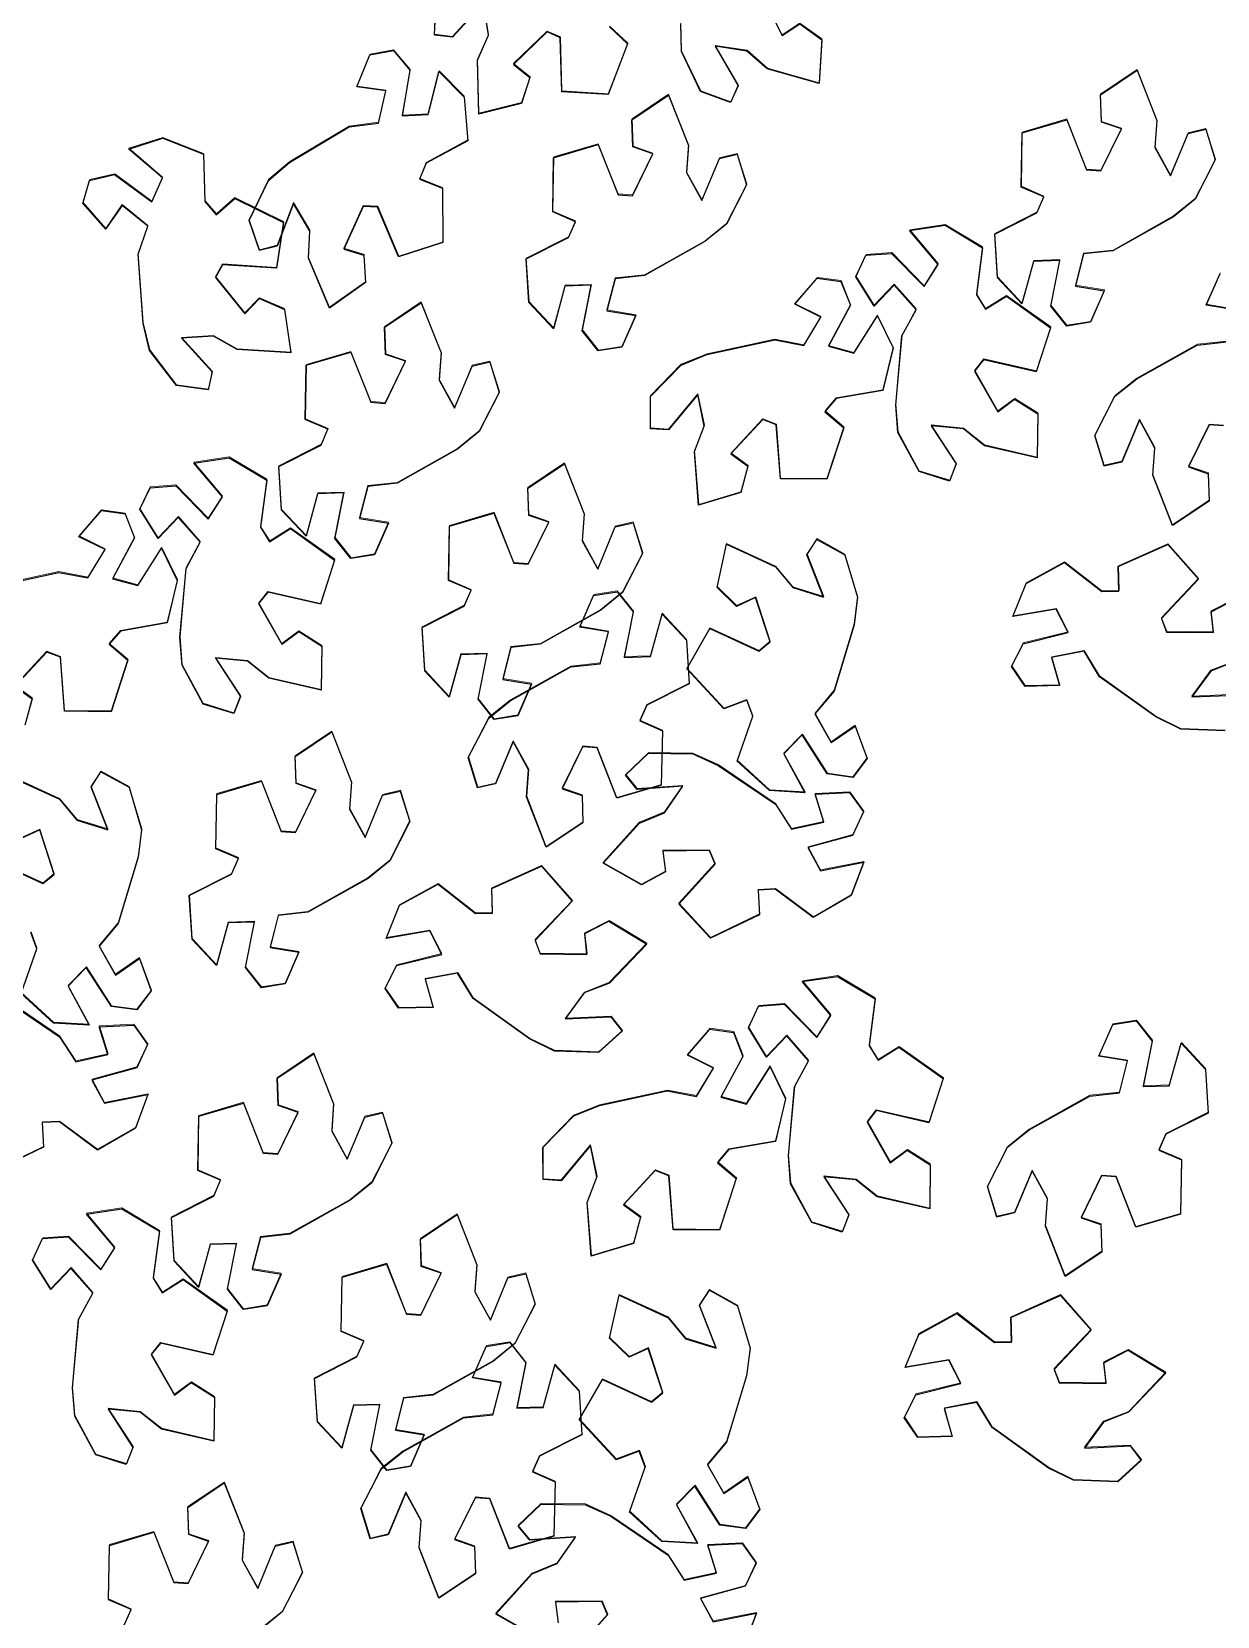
# Model space of a CAD drawing. Header units: centimetres. Extents: x -3096 to 17897, y -3131 to 15798.
# Drawn here: x 13147.3 to 13230.9, y 4225.6 to 4337.3 of the extents above; entities that cross this region are included whole.
import ezdxf

# ---------------------------------------------------------------- set-up
doc = ezdxf.new("R2010")
doc.units = ezdxf.units.CM
doc.layers.add('A-ANNO SYMB', color=3, linetype='Continuous', lineweight=13)
doc.layers.add('alberi', color=74, linetype='Continuous')

msp = doc.modelspace()

# ---------------------------------------------------------------- linework, layer by layer
at = {"layer": 'A-ANNO SYMB'}
for points in [[(13188.04, 4337.7), (13189.31, 4336.51), (13189.31, 4336.51), (13187.94, 4332.94), (13184.67, 4333.14), (13184.57, 4336.95), (13183.63, 4337.36), (13181.27, 4335.07), (13182.43, 4334.14), (13181.83, 4332.31), (13178.81, 4331.56), (13178.72, 4335.37), (13179.49, 4337.11), (13179.14, 4339.36), (13176.97, 4336.98), (13175.69, 4337.13), (13175.8, 4339.38)], [(13198.72, 4340.03), (13200.21, 4337.09), (13201.44, 4337.92), (13203.01, 4336.81), (13202.82, 4333.7), (13199.16, 4334.74), (13197.73, 4336.01), (13195.48, 4336.34), (13197.1, 4333.56), (13196.58, 4332.38), (13194.46, 4333.15), (13193.11, 4335.97), (13193.06, 4337.93)], [(13232.13, 4317.75), (13230.11, 4318.09), (13231.09, 4320.31)], [(13231.33, 4309.57), (13230.31, 4309.64), (13228.86, 4306.68), (13230.26, 4306.2), (13230.32, 4304.28), (13227.73, 4302.55), (13226.35, 4306.1), (13226.49, 4308.01), (13225.4, 4310), (13224.16, 4307.03), (13222.91, 4306.74), (13222.25, 4308.89), (13223.68, 4311.66), (13225.21, 4312.89), (13229.48, 4315.27), (13231.55, 4315.49)], [(13144.43, 4298.21), (13149.21, 4299.25), (13151.26, 4298.85), (13152.47, 4300.84), (13150.63, 4301.76), (13152.21, 4303.6), (13153.88, 4303.37), (13154.54, 4301.68), (13154.54, 4301.68), (13153, 4298.8), (13154.78, 4298.31), (13156.46, 4300.94), (13157.56, 4298.68), (13156.84, 4295.68), (13153.54, 4295.1), (13152.75, 4294.18), (13154.07, 4293.06), (13154.07, 4293.06), (13152.89, 4289.42), (13149.61, 4289.45), (13149.32, 4293.25), (13148.36, 4293.62), (13146.12, 4291.21), (13147.32, 4290.34), (13146.82, 4288.48)], [(13231.44, 4288.07), (13228.32, 4288.18), (13226.56, 4289.04), (13222.58, 4291.89), (13221.5, 4293.67), (13219.21, 4293.24), (13219.77, 4291.26), (13217.34, 4291.2), (13216.39, 4292.59), (13217.2, 4294.22), (13217.2, 4294.22), (13220.37, 4295), (13219.54, 4296.65), (13216.46, 4296.13), (13217.41, 4298.46), (13220.11, 4299.94), (13222.75, 4297.88), (13223.96, 4297.91), (13223.91, 4299.65), (13223.91, 4299.65), (13227.4, 4301.21), (13229.57, 4298.76), (13226.95, 4295.99), (13227.32, 4295.04), (13230.61, 4294.99), (13230.46, 4296.47), (13232.17, 4297.34)], [(13232.21, 4292.97), (13230.42, 4292.29), (13229.09, 4290.45), (13232.31, 4290.6)], [(13145.8, 4284.84), (13149.26, 4283.24), (13150.49, 4281.77), (13152.65, 4281.1), (13151.48, 4284.1), (13152.18, 4285.18), (13154.15, 4284.09), (13155.05, 4281.1), (13154.8, 4279.15), (13153.39, 4274.48), (13152.04, 4272.88), (13153.19, 4270.85), (13154.89, 4272.02), (13155.73, 4269.73), (13154.71, 4268.39), (13152.91, 4268.63), (13152.91, 4268.63), (13151.15, 4271.38), (13149.86, 4270.06), (13151.34, 4267.32), (13148.83, 4267.46), (13146.55, 4269.55), (13147.66, 4272.7), (13147.24, 4273.84)], [(13144.63, 4278.88), (13148.09, 4277.29), (13148.88, 4277.95), (13147.86, 4281.08), (13146.52, 4280.46)], [(13145.22, 4269.25), (13149.26, 4266.5), (13150.39, 4264.74), (13152.67, 4265.23), (13152.06, 4267.2), (13154.49, 4267.32), (13155.47, 4265.95), (13154.7, 4264.31), (13154.7, 4264.31), (13151.55, 4263.44), (13152.43, 4261.81), (13155.49, 4262.41), (13154.6, 4260.05), (13151.93, 4258.51), (13149.25, 4260.5), (13148.04, 4260.44), (13148.13, 4258.71), (13148.13, 4258.71), (13144.68, 4257.06)], [(13153.82, 4225), (13154.31, 4226.11), (13152.71, 4226.8), (13152.71, 4226.8), (13152.77, 4230.63), (13155.91, 4231.56), (13157.31, 4228.01), (13158.33, 4227.94), (13159.77, 4230.91), (13158.37, 4231.39), (13158.3, 4233.31), (13160.88, 4235.04), (13162.27, 4231.5), (13162.14, 4229.59), (13163.24, 4227.6), (13164.47, 4230.58), (13165.72, 4230.87), (13166.39, 4228.72), (13164.97, 4225.94), (13163.44, 4224.71)], [(13182.72, 4224.25), (13180.02, 4225.79), (13182.57, 4228.61), (13184.34, 4229.34), (13185.63, 4231.21), (13182.42, 4230.98), (13181.6, 4231.98), (13183.22, 4233.53), (13186.34, 4233.5), (13188.13, 4232.68), (13192.17, 4229.93), (13193.3, 4228.17), (13195.57, 4228.67), (13194.97, 4230.63), (13197.4, 4230.75), (13198.38, 4229.39), (13197.61, 4227.74), (13197.61, 4227.74), (13194.45, 4226.88), (13195.33, 4225.25), (13198.39, 4225.85), (13197.51, 4223.49)], [(13185.35, 4222.89), (13187.9, 4225.72), (13187.51, 4226.67), (13184.22, 4226.63), (13184.41, 4225.16)]]:
    msp.add_lwpolyline(points, dxfattribs=at)
for points in [[(13162.63, 4324.07), (13163.98, 4326.88), (13165.48, 4328.15), (13169.68, 4330.65), (13171.75, 4330.93), (13172.26, 4333.2), (13170.23, 4333.48), (13171.15, 4335.74), (13172.8, 4336.04), (13173.97, 4334.65), (13173.97, 4334.65), (13173.41, 4331.43), (13175.26, 4331.53), (13176.01, 4334.56), (13177.77, 4332.76), (13178.05, 4329.69), (13175.11, 4328.1), (13174.65, 4326.97), (13176.26, 4326.33), (13176.26, 4326.33), (13176.29, 4322.5), (13173.17, 4321.49), (13171.69, 4325), (13170.66, 4325.05), (13169.3, 4322.05), (13170.72, 4321.6), (13170.83, 4319.68), (13168.29, 4317.89), (13166.81, 4321.4), (13166.9, 4323.31), (13165.75, 4325.27), (13164.6, 4322.26), (13163.35, 4321.93)], [(13230.75, 4328.33), (13229.32, 4325.55), (13227.8, 4324.32), (13223.54, 4321.92), (13221.46, 4321.7), (13220.89, 4319.44), (13222.92, 4319.11), (13221.95, 4316.88), (13220.28, 4316.61), (13219.15, 4318.03), (13219.15, 4318.03), (13219.79, 4321.24), (13217.94, 4321.18), (13217.11, 4318.17), (13215.39, 4320.02), (13215.2, 4323.09), (13218.18, 4324.61), (13218.66, 4325.72), (13217.07, 4326.41), (13217.07, 4326.41), (13217.13, 4330.24), (13220.27, 4331.17), (13221.67, 4327.62), (13222.69, 4327.55), (13224.13, 4330.51), (13222.72, 4330.99), (13222.66, 4332.92), (13225.24, 4334.65), (13226.63, 4331.1), (13226.5, 4329.2), (13227.59, 4327.21), (13228.82, 4330.19), (13230.08, 4330.48)], [(13197.71, 4326.58), (13196.29, 4323.8), (13194.77, 4322.57), (13190.5, 4320.17), (13188.43, 4319.95), (13187.85, 4317.69), (13189.89, 4317.36), (13188.91, 4315.12), (13187.25, 4314.86), (13186.12, 4316.28), (13186.12, 4316.28), (13186.75, 4319.49), (13184.9, 4319.43), (13184.07, 4316.42), (13182.36, 4318.26), (13182.16, 4321.34), (13185.14, 4322.86), (13185.63, 4323.97), (13184.03, 4324.66), (13184.03, 4324.66), (13184.1, 4328.49), (13187.24, 4329.41), (13188.63, 4325.87), (13189.66, 4325.8), (13191.09, 4328.76), (13189.69, 4329.24), (13189.62, 4331.16), (13192.2, 4332.9), (13193.6, 4329.35), (13193.46, 4327.44), (13194.56, 4325.46), (13195.79, 4328.43), (13197.04, 4328.73)], [(13157.51, 4312.42), (13155.61, 4314.89), (13155.14, 4316.8), (13154.79, 4321.67), (13155.47, 4323.65), (13153.67, 4325.13), (13152.51, 4323.43), (13150.91, 4325.27), (13151.38, 4326.88), (13153.14, 4327.3), (13153.14, 4327.3), (13155.77, 4325.36), (13156.51, 4327.06), (13154.14, 4329.09), (13156.54, 4329.86), (13159.41, 4328.72), (13159.51, 4325.38), (13160.31, 4324.47), (13161.61, 4325.62), (13161.61, 4325.62), (13165.05, 4323.93), (13164.55, 4320.69), (13160.75, 4320.94), (13160.25, 4320.04), (13162.31, 4317.48), (13163.35, 4318.54), (13165.11, 4317.79), (13165.58, 4314.71), (13161.78, 4314.96), (13160.11, 4315.9), (13157.85, 4315.75), (13160.02, 4313.37), (13159.75, 4312.11)], [(13209.86, 4306.35), (13208.38, 4309.09), (13208.22, 4311.05), (13208.66, 4315.92), (13209.65, 4317.76), (13208.11, 4319.51), (13206.69, 4318.02), (13205.4, 4320.09), (13206.12, 4321.61), (13207.93, 4321.74), (13207.93, 4321.74), (13210.22, 4319.4), (13211.21, 4320.96), (13209.2, 4323.34), (13211.69, 4323.72), (13214.34, 4322.14), (13213.91, 4318.82), (13214.55, 4317.79), (13216.02, 4318.72), (13216.02, 4318.72), (13219.14, 4316.5), (13218.13, 4313.39), (13214.42, 4314.24), (13213.78, 4313.44), (13215.41, 4310.57), (13216.6, 4311.46), (13218.22, 4310.43), (13218.19, 4307.32), (13214.48, 4308.18), (13212.98, 4309.36), (13210.72, 4309.59), (13212.48, 4306.89), (13212.02, 4305.69)], [(13190.91, 4311.63), (13193.09, 4313.87), (13194.91, 4314.6), (13199.68, 4315.64), (13201.74, 4315.24), (13202.95, 4317.24), (13201.1, 4318.15), (13202.69, 4319.99), (13204.36, 4319.76), (13205.02, 4318.07), (13205.02, 4318.07), (13203.47, 4315.19), (13205.26, 4314.7), (13206.93, 4317.33), (13208.03, 4315.07), (13207.31, 4312.07), (13204.02, 4311.5), (13203.23, 4310.57), (13204.55, 4309.45), (13204.55, 4309.45), (13203.36, 4305.81), (13200.09, 4305.84), (13199.8, 4309.64), (13198.84, 4310.01), (13196.6, 4307.6), (13197.8, 4306.73), (13197.3, 4304.87), (13194.32, 4303.98), (13194.03, 4307.77), (13194.72, 4309.56), (13194.26, 4311.78), (13192.2, 4309.29), (13190.92, 4309.38)], [(13180.27, 4311.94), (13178.85, 4309.16), (13177.32, 4307.93), (13173.06, 4305.53), (13170.99, 4305.31), (13170.41, 4303.05), (13172.44, 4302.72), (13171.47, 4300.49), (13169.81, 4300.22), (13168.68, 4301.64), (13168.68, 4301.64), (13169.31, 4304.85), (13167.46, 4304.79), (13166.63, 4301.78), (13164.91, 4303.62), (13164.72, 4306.7), (13167.7, 4308.22), (13168.19, 4309.33), (13166.59, 4310.02), (13166.59, 4310.02), (13166.66, 4313.85), (13169.8, 4314.77), (13171.19, 4311.23), (13172.21, 4311.16), (13173.65, 4314.12), (13172.25, 4314.6), (13172.18, 4316.52), (13174.76, 4318.26), (13176.15, 4314.71), (13176.02, 4312.81), (13177.12, 4310.82), (13178.35, 4313.8), (13179.6, 4314.09)], [(13159.39, 4289.96), (13157.9, 4292.7), (13157.75, 4294.66), (13158.18, 4299.53), (13159.17, 4301.37), (13157.63, 4303.12), (13156.21, 4301.63), (13154.92, 4303.7), (13155.64, 4305.22), (13157.45, 4305.35), (13157.45, 4305.35), (13159.74, 4303.01), (13160.74, 4304.57), (13158.72, 4306.95), (13161.22, 4307.33), (13163.86, 4305.75), (13163.43, 4302.43), (13164.07, 4301.4), (13165.54, 4302.33), (13165.54, 4302.33), (13168.66, 4300.11), (13167.65, 4296.99), (13163.94, 4297.85), (13163.3, 4297.04), (13164.93, 4294.18), (13166.12, 4295.07), (13167.75, 4294.04), (13167.71, 4290.93), (13164, 4291.78), (13162.51, 4292.97), (13160.25, 4293.19), (13162.01, 4290.5), (13161.54, 4289.29)], [(13190.37, 4300.59), (13188.94, 4297.81), (13187.42, 4296.58), (13183.16, 4294.18), (13181.08, 4293.96), (13180.51, 4291.7), (13182.54, 4291.37), (13181.56, 4289.14), (13179.9, 4288.87), (13178.77, 4290.29), (13178.77, 4290.29), (13179.41, 4293.5), (13177.55, 4293.44), (13176.73, 4290.43), (13175.01, 4292.28), (13174.82, 4295.35), (13177.79, 4296.87), (13178.28, 4297.98), (13176.69, 4298.67), (13176.69, 4298.67), (13176.75, 4302.5), (13179.89, 4303.43), (13181.29, 4299.88), (13182.31, 4299.81), (13183.75, 4302.78), (13182.34, 4303.26), (13182.27, 4305.18), (13184.86, 4306.91), (13186.25, 4303.37), (13186.12, 4301.46), (13187.21, 4299.47), (13188.44, 4302.45), (13189.7, 4302.74)], [(13204.63, 4300.48), (13205.52, 4297.49), (13205.28, 4295.55), (13203.86, 4290.87), (13202.52, 4289.27), (13203.67, 4287.24), (13205.36, 4288.41), (13206.2, 4286.12), (13205.19, 4284.78), (13203.39, 4285.02), (13203.39, 4285.02), (13201.63, 4287.78), (13200.33, 4286.45), (13201.82, 4283.71), (13199.3, 4283.85), (13197.03, 4285.94), (13198.13, 4289.09), (13197.71, 4290.23), (13196.09, 4289.62), (13196.09, 4289.62), (13193.48, 4292.43), (13195.11, 4295.28), (13198.57, 4293.68), (13199.35, 4294.34), (13198.34, 4297.47), (13196.99, 4296.85), (13195.61, 4298.19), (13196.28, 4301.23), (13199.74, 4299.63), (13200.96, 4298.16), (13203.13, 4297.49), (13201.96, 4300.49), (13202.66, 4301.57)], [(13178.08, 4286.2), (13179.51, 4288.97), (13181.04, 4290.2), (13185.31, 4292.58), (13187.39, 4292.8), (13187.97, 4295.05), (13185.94, 4295.39), (13186.92, 4297.62), (13188.58, 4297.88), (13189.71, 4296.45), (13189.71, 4296.45), (13189.06, 4293.25), (13190.92, 4293.3), (13191.75, 4296.31), (13193.46, 4294.46), (13193.65, 4291.38), (13190.66, 4289.87), (13190.17, 4288.76), (13191.77, 4288.07), (13191.77, 4288.07), (13191.69, 4284.24), (13188.54, 4283.32), (13187.16, 4286.87), (13186.14, 4286.95), (13184.69, 4283.99), (13186.09, 4283.5), (13186.16, 4281.58), (13183.57, 4279.86), (13182.19, 4283.41), (13182.33, 4285.31), (13181.24, 4287.31), (13180, 4284.33), (13178.74, 4284.04)], [(13173.96, 4281.68), (13172.54, 4278.9), (13171.01, 4277.67), (13166.75, 4275.27), (13164.68, 4275.05), (13164.1, 4272.79), (13166.13, 4272.46), (13165.16, 4270.22), (13163.5, 4269.96), (13162.37, 4271.38), (13162.37, 4271.38), (13163, 4274.59), (13161.15, 4274.53), (13160.32, 4271.52), (13158.61, 4273.36), (13158.41, 4276.44), (13161.39, 4277.96), (13161.88, 4279.07), (13160.28, 4279.76), (13160.28, 4279.76), (13160.35, 4283.59), (13163.49, 4284.51), (13164.88, 4280.97), (13165.9, 4280.9), (13167.34, 4283.86), (13165.94, 4284.34), (13165.87, 4286.26), (13168.45, 4288), (13169.84, 4284.45), (13169.71, 4282.54), (13170.81, 4280.56), (13172.04, 4283.53), (13173.29, 4283.83)], [(13190.8, 4286.49), (13193.91, 4286.45), (13195.7, 4285.64), (13199.74, 4282.89), (13200.87, 4281.13), (13203.15, 4281.63), (13202.54, 4283.59), (13204.97, 4283.71), (13205.95, 4282.34), (13205.18, 4280.7), (13205.18, 4280.7), (13202.03, 4279.84), (13202.9, 4278.21), (13205.96, 4278.8), (13205.08, 4276.45), (13202.41, 4274.9), (13199.73, 4276.89), (13198.51, 4276.83), (13198.61, 4275.1), (13198.61, 4275.1), (13195.15, 4273.45), (13192.92, 4275.85), (13195.47, 4278.68), (13195.08, 4279.62), (13191.79, 4279.59), (13191.98, 4278.12), (13190.29, 4277.2), (13187.59, 4278.74), (13190.14, 4281.57), (13191.91, 4282.3), (13193.2, 4284.17), (13189.99, 4283.94), (13189.17, 4284.93)], [(13187.27, 4265.37), (13184.15, 4265.49), (13182.39, 4266.35), (13178.42, 4269.19), (13177.33, 4270.98), (13175.04, 4270.54), (13175.6, 4268.56), (13173.17, 4268.5), (13172.22, 4269.89), (13173.03, 4271.52), (13173.03, 4271.52), (13176.21, 4272.3), (13175.37, 4273.95), (13172.3, 4273.43), (13173.24, 4275.77), (13175.94, 4277.25), (13178.58, 4275.19), (13179.79, 4275.22), (13179.74, 4276.95), (13179.74, 4276.95), (13183.24, 4278.52), (13185.41, 4276.06), (13182.79, 4273.3), (13183.15, 4272.34), (13186.45, 4272.3), (13186.29, 4273.77), (13188, 4274.65), (13190.66, 4273.04), (13188.04, 4270.28), (13186.26, 4269.59), (13184.92, 4267.76), (13188.14, 4267.9), (13188.94, 4266.89)], [(13202.29, 4253.39), (13200.81, 4256.14), (13200.65, 4258.09), (13201.09, 4262.96), (13202.07, 4264.8), (13200.53, 4266.55), (13199.11, 4265.06), (13197.83, 4267.13), (13198.55, 4268.65), (13200.36, 4268.78), (13200.36, 4268.78), (13202.64, 4266.44), (13203.64, 4268), (13201.63, 4270.39), (13204.12, 4270.76), (13206.77, 4269.18), (13206.33, 4265.87), (13206.98, 4264.83), (13208.45, 4265.76), (13208.45, 4265.76), (13211.57, 4263.54), (13210.56, 4260.43), (13206.84, 4261.28), (13206.21, 4260.48), (13207.84, 4257.62), (13209.03, 4258.5), (13210.65, 4257.47), (13210.62, 4254.36), (13206.91, 4255.22), (13205.41, 4256.41), (13203.15, 4256.63), (13204.91, 4253.93), (13204.45, 4252.73)], [(13214.68, 4255.93), (13216.11, 4258.71), (13217.63, 4259.93), (13221.9, 4262.32), (13223.98, 4262.53), (13224.56, 4264.79), (13222.53, 4265.13), (13223.52, 4267.36), (13225.18, 4267.62), (13226.31, 4266.19), (13226.31, 4266.19), (13225.66, 4262.99), (13227.51, 4263.04), (13228.35, 4266.04), (13230.06, 4264.2), (13230.24, 4261.12), (13227.26, 4259.61), (13226.77, 4258.5), (13228.36, 4257.81), (13228.36, 4257.81), (13228.28, 4253.98), (13225.14, 4253.06), (13223.76, 4256.61), (13222.73, 4256.69), (13221.29, 4253.73), (13222.69, 4253.24), (13222.75, 4251.32), (13220.16, 4249.6), (13218.78, 4253.15), (13218.92, 4255.05), (13217.83, 4257.04), (13216.59, 4254.07), (13215.34, 4253.78)], [(13183.34, 4258.68), (13185.52, 4260.91), (13187.33, 4261.64), (13192.11, 4262.68), (13194.16, 4262.29), (13195.37, 4264.28), (13193.53, 4265.19), (13195.12, 4267.04), (13196.79, 4266.8), (13197.45, 4265.11), (13197.45, 4265.11), (13195.9, 4262.23), (13197.69, 4261.75), (13199.36, 4264.38), (13200.46, 4262.11), (13199.74, 4259.11), (13196.45, 4258.54), (13195.66, 4257.62), (13196.98, 4256.49), (13196.98, 4256.49), (13195.79, 4252.85), (13192.52, 4252.89), (13192.23, 4256.69), (13191.27, 4257.05), (13189.03, 4254.64), (13190.23, 4253.77), (13189.73, 4251.91), (13186.75, 4251.02), (13186.46, 4254.81), (13187.15, 4256.6), (13186.68, 4258.82), (13184.63, 4256.34), (13183.35, 4256.42)], [(13172.7, 4258.98), (13171.28, 4256.21), (13169.75, 4254.97), (13165.49, 4252.58), (13163.41, 4252.35), (13162.84, 4250.09), (13164.87, 4249.76), (13163.9, 4247.53), (13162.23, 4247.26), (13161.1, 4248.68), (13161.1, 4248.68), (13161.74, 4251.89), (13159.89, 4251.83), (13159.06, 4248.82), (13157.34, 4250.67), (13157.15, 4253.75), (13160.13, 4255.26), (13160.61, 4256.37), (13159.02, 4257.06), (13159.02, 4257.06), (13159.08, 4260.89), (13162.22, 4261.82), (13163.62, 4258.27), (13164.64, 4258.2), (13166.08, 4261.17), (13164.68, 4261.65), (13164.61, 4263.57), (13167.19, 4265.3), (13168.58, 4261.76), (13168.45, 4259.85), (13169.54, 4257.86), (13170.77, 4260.84), (13172.03, 4261.13)], [(13151.82, 4237), (13150.33, 4239.75), (13150.17, 4241.7), (13150.61, 4246.57), (13151.6, 4248.41), (13150.06, 4250.16), (13148.64, 4248.67), (13147.35, 4250.74), (13148.07, 4252.26), (13149.88, 4252.39), (13149.88, 4252.39), (13152.17, 4250.05), (13153.16, 4251.61), (13151.15, 4253.99), (13153.64, 4254.37), (13156.29, 4252.79), (13155.86, 4249.47), (13156.5, 4248.44), (13157.97, 4249.37), (13157.97, 4249.37), (13161.09, 4247.15), (13160.08, 4244.04), (13156.37, 4244.89), (13155.73, 4244.09), (13157.36, 4241.23), (13158.55, 4242.11), (13160.17, 4241.08), (13160.14, 4237.97), (13156.43, 4238.83), (13154.93, 4240.02), (13152.68, 4240.24), (13154.44, 4237.54), (13153.97, 4236.34)], [(13182.79, 4247.63), (13181.37, 4244.86), (13179.85, 4243.62), (13175.59, 4241.23), (13173.51, 4241), (13172.94, 4238.74), (13174.97, 4238.41), (13173.99, 4236.18), (13172.33, 4235.91), (13171.2, 4237.33), (13171.2, 4237.33), (13171.83, 4240.54), (13169.98, 4240.48), (13169.16, 4237.48), (13167.44, 4239.32), (13167.24, 4242.4), (13170.22, 4243.91), (13170.71, 4245.03), (13169.11, 4245.71), (13169.11, 4245.71), (13169.18, 4249.54), (13172.32, 4250.47), (13173.72, 4246.93), (13174.74, 4246.85), (13176.17, 4249.82), (13174.77, 4250.3), (13174.7, 4252.22), (13177.29, 4253.95), (13178.68, 4250.41), (13178.54, 4248.5), (13179.64, 4246.51), (13180.87, 4249.49), (13182.12, 4249.79)], [(13197.06, 4247.52), (13197.95, 4244.53), (13197.71, 4242.59), (13196.29, 4237.91), (13194.95, 4236.31), (13196.1, 4234.28), (13197.79, 4235.45), (13198.63, 4233.16), (13197.62, 4231.82), (13195.82, 4232.06), (13195.82, 4232.06), (13194.06, 4234.82), (13192.76, 4233.49), (13194.25, 4230.75), (13191.73, 4230.89), (13189.46, 4232.98), (13190.56, 4236.14), (13190.14, 4237.28), (13188.51, 4236.67), (13188.51, 4236.67), (13185.91, 4239.48), (13187.53, 4242.32), (13191, 4240.73), (13191.78, 4241.38), (13190.77, 4244.52), (13189.42, 4243.89), (13188.04, 4245.23), (13188.71, 4248.27), (13192.17, 4246.68), (13193.39, 4245.21), (13195.56, 4244.53), (13194.38, 4247.53), (13195.09, 4248.61)], [(13223.86, 4235.11), (13220.75, 4235.23), (13218.98, 4236.08), (13215.01, 4238.93), (13213.93, 4240.72), (13211.64, 4240.28), (13212.2, 4238.3), (13209.76, 4238.24), (13208.82, 4239.63), (13209.63, 4241.26), (13209.63, 4241.26), (13212.8, 4242.04), (13211.97, 4243.69), (13208.89, 4243.17), (13209.83, 4245.51), (13212.54, 4246.99), (13215.17, 4244.93), (13216.39, 4244.96), (13216.34, 4246.69), (13216.34, 4246.69), (13219.83, 4248.26), (13222, 4245.8), (13219.38, 4243.04), (13219.75, 4242.08), (13223.04, 4242.03), (13222.88, 4243.51), (13224.6, 4244.38), (13227.26, 4242.78), (13224.64, 4240.02), (13222.85, 4239.33), (13221.51, 4237.5), (13224.73, 4237.64), (13225.53, 4236.63)], [(13170.51, 4233.24), (13171.94, 4236.01), (13173.47, 4237.24), (13177.74, 4239.62), (13179.82, 4239.84), (13180.4, 4242.1), (13178.37, 4242.43), (13179.35, 4244.66), (13181.01, 4244.92), (13182.14, 4243.5), (13182.14, 4243.5), (13181.49, 4240.29), (13183.34, 4240.34), (13184.18, 4243.35), (13185.89, 4241.5), (13186.08, 4238.42), (13183.09, 4236.92), (13182.6, 4235.8), (13184.19, 4235.11), (13184.19, 4235.11), (13184.12, 4231.28), (13180.97, 4230.37), (13179.59, 4233.91), (13178.57, 4233.99), (13177.12, 4231.03), (13178.52, 4230.55), (13178.58, 4228.62), (13175.99, 4226.9), (13174.61, 4230.45), (13174.75, 4232.36), (13173.67, 4234.35), (13172.43, 4231.38), (13171.17, 4231.08)]]:
    msp.add_lwpolyline(points, close=True, dxfattribs=at)
at = {"layer": 'alberi'}
for points in [[(13188.04, 4337.65), (13189.3, 4336.46), (13189.3, 4336.46), (13187.93, 4332.88), (13184.67, 4333.08), (13184.56, 4336.89), (13183.63, 4337.31), (13181.27, 4335.01), (13182.42, 4334.08), (13181.83, 4332.25), (13178.81, 4331.51), (13178.71, 4335.31), (13179.49, 4337.06), (13179.14, 4339.3), (13176.96, 4336.92), (13175.68, 4337.07), (13175.79, 4339.33)], [(13198.72, 4339.98), (13200.2, 4337.04), (13201.44, 4337.86), (13203.01, 4336.75), (13202.82, 4333.65), (13199.15, 4334.69), (13197.72, 4335.95), (13195.47, 4336.29), (13197.1, 4333.5), (13196.57, 4332.33), (13194.45, 4333.1), (13193.11, 4335.91), (13193.05, 4337.87)], [(13232.13, 4317.69), (13230.1, 4318.03), (13231.08, 4320.26)], [(13231.32, 4309.51), (13230.3, 4309.59), (13228.85, 4306.63), (13230.25, 4306.14), (13230.32, 4304.22), (13227.73, 4302.5), (13226.35, 4306.05), (13226.49, 4307.95), (13225.4, 4309.95), (13224.16, 4306.97), (13222.9, 4306.68), (13222.24, 4308.84), (13223.67, 4311.61), (13225.2, 4312.84), (13229.47, 4315.22), (13231.55, 4315.44)], [(13144.42, 4298.15), (13149.2, 4299.19), (13151.25, 4298.8), (13152.46, 4300.79), (13150.62, 4301.7), (13152.21, 4303.55), (13153.87, 4303.31), (13154.54, 4301.62), (13154.54, 4301.62), (13152.99, 4298.74), (13154.77, 4298.26), (13156.45, 4300.89), (13157.55, 4298.62), (13156.83, 4295.62), (13153.54, 4295.05), (13152.74, 4294.13), (13154.07, 4293), (13154.07, 4293), (13152.88, 4289.36), (13149.61, 4289.4), (13149.31, 4293.2), (13148.36, 4293.56), (13146.11, 4291.15), (13147.31, 4290.28), (13146.81, 4288.42)], [(13231.43, 4288.01), (13228.31, 4288.13), (13226.55, 4288.99), (13222.58, 4291.83), (13221.49, 4293.62), (13219.2, 4293.18), (13219.76, 4291.2), (13217.33, 4291.14), (13216.38, 4292.54), (13217.19, 4294.16), (13217.19, 4294.16), (13220.37, 4294.94), (13219.53, 4296.6), (13216.46, 4296.07), (13217.4, 4298.41), (13220.11, 4299.89), (13222.74, 4297.83), (13223.95, 4297.86), (13223.9, 4299.6), (13223.9, 4299.6), (13227.4, 4301.16), (13229.57, 4298.7), (13226.95, 4295.94), (13227.31, 4294.98), (13230.61, 4294.94), (13230.45, 4296.41), (13232.16, 4297.29)], [(13232.2, 4292.92), (13230.42, 4292.23), (13229.08, 4290.4), (13232.3, 4290.54)], [(13145.8, 4284.78), (13149.25, 4283.19), (13150.48, 4281.72), (13152.65, 4281.04), (13151.47, 4284.04), (13152.17, 4285.12), (13154.15, 4284.03), (13155.04, 4281.04), (13154.8, 4279.1), (13153.38, 4274.42), (13152.04, 4272.82), (13153.19, 4270.79), (13154.88, 4271.96), (13155.72, 4269.68), (13154.71, 4268.33), (13152.91, 4268.57), (13152.91, 4268.57), (13151.14, 4271.33), (13149.85, 4270), (13151.33, 4267.26), (13148.82, 4267.4), (13146.55, 4269.49), (13147.65, 4272.65), (13147.23, 4273.79)], [(13144.62, 4278.83), (13148.08, 4277.24), (13148.87, 4277.89), (13147.86, 4281.03), (13146.51, 4280.4)], [(13145.21, 4269.19), (13149.26, 4266.44), (13150.39, 4264.68), (13152.66, 4265.18), (13152.05, 4267.14), (13154.49, 4267.26), (13155.46, 4265.9), (13154.7, 4264.25), (13154.7, 4264.25), (13151.54, 4263.39), (13152.42, 4261.76), (13155.48, 4262.36), (13154.6, 4260), (13151.93, 4258.45), (13149.24, 4260.45), (13148.03, 4260.39), (13148.12, 4258.65), (13148.12, 4258.65), (13144.67, 4257)], [(13153.81, 4224.94), (13154.3, 4226.06), (13152.7, 4226.74), (13152.7, 4226.74), (13152.77, 4230.57), (13155.91, 4231.5), (13157.3, 4227.96), (13158.33, 4227.89), (13159.76, 4230.85), (13158.36, 4231.33), (13158.29, 4233.25), (13160.87, 4234.98), (13162.27, 4231.44), (13162.13, 4229.53), (13163.23, 4227.54), (13164.46, 4230.52), (13165.71, 4230.82), (13166.38, 4228.66), (13164.96, 4225.89), (13163.44, 4224.65)], [(13182.72, 4224.19), (13180.01, 4225.73), (13182.57, 4228.56), (13184.33, 4229.29), (13185.63, 4231.15), (13182.41, 4230.93), (13181.59, 4231.92), (13183.22, 4233.48), (13186.34, 4233.44), (13188.12, 4232.63), (13192.16, 4229.88), (13193.29, 4228.12), (13195.57, 4228.61), (13194.96, 4230.58), (13197.39, 4230.7), (13198.37, 4229.33), (13197.6, 4227.69), (13197.6, 4227.69), (13194.45, 4226.82), (13195.33, 4225.19), (13198.39, 4225.79), (13197.5, 4223.43)], [(13185.34, 4222.84), (13187.89, 4225.67), (13187.5, 4226.61), (13184.21, 4226.58), (13184.4, 4225.11)]]:
    msp.add_lwpolyline(points, dxfattribs=at)
for points in [[(13162.62, 4324.01), (13163.98, 4326.82), (13165.47, 4328.1), (13169.67, 4330.6), (13171.74, 4330.87), (13172.26, 4333.15), (13170.22, 4333.43), (13171.14, 4335.68), (13172.79, 4335.99), (13173.96, 4334.6), (13173.96, 4334.6), (13173.4, 4331.37), (13175.25, 4331.48), (13176, 4334.5), (13177.77, 4332.7), (13178.04, 4329.63), (13175.1, 4328.04), (13174.64, 4326.92), (13176.25, 4326.27), (13176.25, 4326.27), (13176.28, 4322.44), (13173.16, 4321.44), (13171.68, 4324.95), (13170.66, 4324.99), (13169.3, 4321.99), (13170.71, 4321.55), (13170.83, 4319.63), (13168.29, 4317.83), (13166.81, 4321.34), (13166.89, 4323.25), (13165.75, 4325.21), (13164.59, 4322.2), (13163.35, 4321.88)], [(13230.74, 4328.27), (13229.32, 4325.5), (13227.79, 4324.26), (13223.53, 4321.87), (13221.46, 4321.64), (13220.88, 4319.38), (13222.91, 4319.05), (13221.94, 4316.82), (13220.28, 4316.56), (13219.15, 4317.97), (13219.15, 4317.97), (13219.78, 4321.18), (13217.93, 4321.12), (13217.1, 4318.12), (13215.38, 4319.96), (13215.19, 4323.04), (13218.17, 4324.55), (13218.66, 4325.67), (13217.06, 4326.35), (13217.06, 4326.35), (13217.13, 4330.18), (13220.27, 4331.11), (13221.66, 4327.57), (13222.68, 4327.5), (13224.12, 4330.46), (13222.72, 4330.94), (13222.65, 4332.86), (13225.23, 4334.59), (13226.62, 4331.05), (13226.49, 4329.14), (13227.59, 4327.15), (13228.82, 4330.13), (13230.07, 4330.43)], [(13197.7, 4326.52), (13196.28, 4323.75), (13194.76, 4322.51), (13190.5, 4320.12), (13188.42, 4319.89), (13187.85, 4317.63), (13189.88, 4317.3), (13188.9, 4315.07), (13187.24, 4314.8), (13186.11, 4316.22), (13186.11, 4316.22), (13186.74, 4319.43), (13184.89, 4319.37), (13184.07, 4316.36), (13182.35, 4318.21), (13182.15, 4321.29), (13185.13, 4322.8), (13185.62, 4323.91), (13184.03, 4324.6), (13184.03, 4324.6), (13184.09, 4328.43), (13187.23, 4329.36), (13188.63, 4325.81), (13189.65, 4325.74), (13191.08, 4328.71), (13189.68, 4329.19), (13189.61, 4331.11), (13192.2, 4332.84), (13193.59, 4329.3), (13193.46, 4327.39), (13194.55, 4325.4), (13195.78, 4328.38), (13197.04, 4328.67)], [(13157.51, 4312.37), (13155.6, 4314.84), (13155.14, 4316.74), (13154.79, 4321.62), (13155.47, 4323.59), (13153.67, 4325.07), (13152.5, 4323.38), (13150.9, 4325.21), (13151.37, 4326.83), (13153.13, 4327.25), (13153.13, 4327.25), (13155.77, 4325.31), (13156.5, 4327), (13154.13, 4329.03), (13156.53, 4329.8), (13159.4, 4328.67), (13159.5, 4325.33), (13160.3, 4324.41), (13161.6, 4325.56), (13161.6, 4325.56), (13165.04, 4323.87), (13164.54, 4320.63), (13160.74, 4320.88), (13160.24, 4319.99), (13162.31, 4317.43), (13163.34, 4318.49), (13165.11, 4317.73), (13165.57, 4314.66), (13161.77, 4314.91), (13160.1, 4315.84), (13157.84, 4315.7), (13160.01, 4313.32), (13159.74, 4312.06)], [(13209.86, 4306.3), (13208.37, 4309.04), (13208.22, 4310.99), (13208.65, 4315.86), (13209.64, 4317.7), (13208.1, 4319.45), (13206.68, 4317.97), (13205.39, 4320.03), (13206.11, 4321.55), (13207.92, 4321.68), (13207.92, 4321.68), (13210.21, 4319.34), (13211.21, 4320.9), (13209.19, 4323.29), (13211.69, 4323.66), (13214.33, 4322.08), (13213.9, 4318.77), (13214.54, 4317.74), (13216.01, 4318.66), (13216.01, 4318.66), (13219.13, 4316.44), (13218.12, 4313.33), (13214.41, 4314.18), (13213.77, 4313.38), (13215.4, 4310.52), (13216.59, 4311.41), (13218.22, 4310.37), (13218.18, 4307.26), (13214.47, 4308.12), (13212.98, 4309.31), (13210.72, 4309.53), (13212.48, 4306.83), (13212.01, 4305.63)], [(13190.91, 4311.58), (13193.08, 4313.81), (13194.9, 4314.55), (13199.68, 4315.58), (13201.73, 4315.19), (13202.94, 4317.18), (13201.1, 4318.09), (13202.68, 4319.94), (13204.35, 4319.7), (13205.01, 4318.02), (13205.01, 4318.02), (13203.47, 4315.13), (13205.25, 4314.65), (13206.93, 4317.28), (13208.03, 4315.01), (13207.31, 4312.01), (13204.01, 4311.44), (13203.22, 4310.52), (13204.54, 4309.39), (13204.54, 4309.39), (13203.36, 4305.75), (13200.08, 4305.79), (13199.79, 4309.59), (13198.83, 4309.96), (13196.59, 4307.54), (13197.79, 4306.67), (13197.29, 4304.82), (13194.31, 4303.92), (13194.02, 4307.72), (13194.71, 4309.5), (13194.25, 4311.72), (13192.2, 4309.24), (13190.91, 4309.32)], [(13180.26, 4311.88), (13178.84, 4309.11), (13177.32, 4307.87), (13173.06, 4305.48), (13170.98, 4305.25), (13170.41, 4302.99), (13172.44, 4302.66), (13171.46, 4300.43), (13169.8, 4300.16), (13168.67, 4301.58), (13168.67, 4301.58), (13169.3, 4304.79), (13167.45, 4304.73), (13166.63, 4301.73), (13164.91, 4303.57), (13164.71, 4306.65), (13167.69, 4308.16), (13168.18, 4309.28), (13166.58, 4309.96), (13166.58, 4309.96), (13166.65, 4313.79), (13169.79, 4314.72), (13171.19, 4311.18), (13172.21, 4311.1), (13173.64, 4314.07), (13172.24, 4314.55), (13172.17, 4316.47), (13174.76, 4318.2), (13176.15, 4314.66), (13176.01, 4312.75), (13177.11, 4310.76), (13178.34, 4313.74), (13179.59, 4314.03)], [(13159.38, 4289.9), (13157.9, 4292.65), (13157.74, 4294.6), (13158.17, 4299.47), (13159.16, 4301.31), (13157.62, 4303.06), (13156.2, 4301.57), (13154.91, 4303.64), (13155.63, 4305.16), (13157.44, 4305.29), (13157.44, 4305.29), (13159.73, 4302.95), (13160.73, 4304.51), (13158.72, 4306.9), (13161.21, 4307.27), (13163.86, 4305.69), (13163.42, 4302.38), (13164.06, 4301.34), (13165.53, 4302.27), (13165.53, 4302.27), (13168.65, 4300.05), (13167.64, 4296.94), (13163.93, 4297.79), (13163.29, 4296.99), (13164.93, 4294.13), (13166.12, 4295.01), (13167.74, 4293.98), (13167.71, 4290.87), (13164, 4291.73), (13162.5, 4292.92), (13160.24, 4293.14), (13162, 4290.44), (13161.53, 4289.24)], [(13190.36, 4300.53), (13188.94, 4297.76), (13187.41, 4296.52), (13183.15, 4294.13), (13181.07, 4293.9), (13180.5, 4291.64), (13182.53, 4291.31), (13181.56, 4289.08), (13179.89, 4288.82), (13178.76, 4290.24), (13178.76, 4290.24), (13179.4, 4293.44), (13177.55, 4293.38), (13176.72, 4290.38), (13175, 4292.22), (13174.81, 4295.3), (13177.79, 4296.81), (13178.27, 4297.93), (13176.68, 4298.61), (13176.68, 4298.61), (13176.74, 4302.44), (13179.88, 4303.37), (13181.28, 4299.83), (13182.3, 4299.76), (13183.74, 4302.72), (13182.34, 4303.2), (13182.27, 4305.12), (13184.85, 4306.85), (13186.24, 4303.31), (13186.11, 4301.4), (13187.2, 4299.41), (13188.43, 4302.39), (13189.69, 4302.69)], [(13204.62, 4300.42), (13205.52, 4297.44), (13205.27, 4295.49), (13203.86, 4290.81), (13202.51, 4289.21), (13203.66, 4287.18), (13205.36, 4288.35), (13206.2, 4286.07), (13205.18, 4284.72), (13203.38, 4284.97), (13203.38, 4284.97), (13201.62, 4287.72), (13200.33, 4286.4), (13201.81, 4283.65), (13199.3, 4283.8), (13197.02, 4285.88), (13198.13, 4289.04), (13197.71, 4290.18), (13196.08, 4289.57), (13196.08, 4289.57), (13193.48, 4292.38), (13195.1, 4295.22), (13198.56, 4293.63), (13199.35, 4294.29), (13198.33, 4297.42), (13196.99, 4296.79), (13195.61, 4298.13), (13196.27, 4301.17), (13199.73, 4299.58), (13200.96, 4298.11), (13203.12, 4297.43), (13201.95, 4300.43), (13202.65, 4301.51)], [(13178.07, 4286.14), (13179.51, 4288.91), (13181.03, 4290.14), (13185.3, 4292.52), (13187.38, 4292.74), (13187.96, 4295), (13185.93, 4295.33), (13186.91, 4297.56), (13188.58, 4297.82), (13189.7, 4296.4), (13189.7, 4296.4), (13189.06, 4293.19), (13190.91, 4293.25), (13191.75, 4296.25), (13193.46, 4294.4), (13193.64, 4291.32), (13190.66, 4289.82), (13190.17, 4288.71), (13191.76, 4288.01), (13191.76, 4288.01), (13191.68, 4284.18), (13188.54, 4283.27), (13187.15, 4286.82), (13186.13, 4286.89), (13184.69, 4283.93), (13186.09, 4283.45), (13186.15, 4281.53), (13183.56, 4279.8), (13182.18, 4283.35), (13182.32, 4285.26), (13181.23, 4287.25), (13179.99, 4284.28), (13178.73, 4283.99)], [(13173.95, 4281.62), (13172.53, 4278.85), (13171.01, 4277.61), (13166.75, 4275.22), (13164.67, 4274.99), (13164.1, 4272.73), (13166.13, 4272.4), (13165.15, 4270.17), (13163.49, 4269.9), (13162.36, 4271.32), (13162.36, 4271.32), (13162.99, 4274.53), (13161.14, 4274.47), (13160.32, 4271.47), (13158.6, 4273.31), (13158.4, 4276.39), (13161.38, 4277.9), (13161.87, 4279.01), (13160.27, 4279.7), (13160.27, 4279.7), (13160.34, 4283.53), (13163.48, 4284.46), (13164.88, 4280.91), (13165.9, 4280.84), (13167.33, 4283.81), (13165.93, 4284.29), (13165.86, 4286.21), (13168.45, 4287.94), (13169.84, 4284.4), (13169.7, 4282.49), (13170.8, 4280.5), (13172.03, 4283.48), (13173.28, 4283.77)], [(13190.79, 4286.43), (13193.91, 4286.4), (13195.69, 4285.58), (13199.73, 4282.84), (13200.86, 4281.08), (13203.14, 4281.57), (13202.53, 4283.54), (13204.96, 4283.66), (13205.94, 4282.29), (13205.17, 4280.64), (13205.17, 4280.64), (13202.02, 4279.78), (13202.9, 4278.15), (13205.96, 4278.75), (13205.07, 4276.39), (13202.4, 4274.84), (13199.72, 4276.84), (13198.51, 4276.78), (13198.6, 4275.04), (13198.6, 4275.04), (13195.15, 4273.39), (13192.92, 4275.79), (13195.47, 4278.62), (13195.07, 4279.57), (13191.78, 4279.53), (13191.98, 4278.06), (13190.29, 4277.15), (13187.58, 4278.69), (13190.14, 4281.51), (13191.9, 4282.24), (13193.2, 4284.11), (13189.98, 4283.88), (13189.16, 4284.88)], [(13187.26, 4265.32), (13184.15, 4265.43), (13182.38, 4266.29), (13178.41, 4269.14), (13177.32, 4270.92), (13175.04, 4270.49), (13175.6, 4268.51), (13173.16, 4268.45), (13172.22, 4269.84), (13173.02, 4271.46), (13173.02, 4271.46), (13176.2, 4272.25), (13175.36, 4273.9), (13172.29, 4273.38), (13173.23, 4275.71), (13175.94, 4277.19), (13178.57, 4275.13), (13179.79, 4275.16), (13179.73, 4276.9), (13179.73, 4276.9), (13183.23, 4278.46), (13185.4, 4276.01), (13182.78, 4273.24), (13183.15, 4272.29), (13186.44, 4272.24), (13186.28, 4273.72), (13187.99, 4274.59), (13190.66, 4272.98), (13188.04, 4270.22), (13186.25, 4269.53), (13184.91, 4267.7), (13188.13, 4267.85), (13188.93, 4266.83)], [(13202.29, 4253.34), (13200.8, 4256.08), (13200.64, 4258.04), (13201.08, 4262.91), (13202.07, 4264.75), (13200.53, 4266.5), (13199.11, 4265.01), (13197.82, 4267.07), (13198.54, 4268.6), (13200.35, 4268.73), (13200.35, 4268.73), (13202.64, 4266.39), (13203.63, 4267.95), (13201.62, 4270.33), (13204.11, 4270.7), (13206.76, 4269.12), (13206.33, 4265.81), (13206.97, 4264.78), (13208.44, 4265.71), (13208.44, 4265.71), (13211.56, 4263.49), (13210.55, 4260.37), (13206.84, 4261.23), (13206.2, 4260.42), (13207.83, 4257.56), (13209.02, 4258.45), (13210.64, 4257.42), (13210.61, 4254.31), (13206.9, 4255.16), (13205.4, 4256.35), (13203.14, 4256.57), (13204.91, 4253.88), (13204.44, 4252.67)], [(13214.67, 4255.88), (13216.1, 4258.65), (13217.63, 4259.88), (13221.9, 4262.26), (13223.98, 4262.48), (13224.56, 4264.74), (13222.53, 4265.07), (13223.51, 4267.3), (13225.17, 4267.56), (13226.3, 4266.14), (13226.3, 4266.14), (13225.65, 4262.93), (13227.5, 4262.99), (13228.34, 4265.99), (13230.05, 4264.14), (13230.24, 4261.06), (13227.25, 4259.56), (13226.76, 4258.44), (13228.35, 4257.75), (13228.35, 4257.75), (13228.28, 4253.92), (13225.13, 4253.01), (13223.75, 4256.56), (13222.73, 4256.63), (13221.28, 4253.67), (13222.68, 4253.19), (13222.74, 4251.26), (13220.15, 4249.54), (13218.77, 4253.09), (13218.91, 4255), (13217.83, 4256.99), (13216.59, 4254.02), (13215.33, 4253.73)], [(13183.33, 4258.62), (13185.51, 4260.86), (13187.33, 4261.59), (13192.1, 4262.63), (13194.16, 4262.23), (13195.37, 4264.22), (13193.52, 4265.14), (13195.11, 4266.98), (13196.78, 4266.75), (13197.44, 4265.06), (13197.44, 4265.06), (13195.89, 4262.18), (13197.68, 4261.69), (13199.35, 4264.32), (13200.45, 4262.06), (13199.74, 4259.06), (13196.44, 4258.48), (13195.65, 4257.56), (13196.97, 4256.44), (13196.97, 4256.44), (13195.79, 4252.8), (13192.51, 4252.83), (13192.22, 4256.63), (13191.26, 4257), (13189.02, 4254.59), (13190.22, 4253.72), (13189.72, 4251.86), (13186.74, 4250.96), (13186.45, 4254.76), (13187.14, 4256.54), (13186.68, 4258.77), (13184.63, 4256.28), (13183.34, 4256.37)], [(13172.69, 4258.93), (13171.27, 4256.15), (13169.75, 4254.92), (13165.48, 4252.52), (13163.41, 4252.29), (13162.83, 4250.04), (13164.87, 4249.7), (13163.89, 4247.47), (13162.23, 4247.21), (13161.1, 4248.63), (13161.1, 4248.63), (13161.73, 4251.84), (13159.88, 4251.78), (13159.05, 4248.77), (13157.34, 4250.61), (13157.14, 4253.69), (13160.12, 4255.21), (13160.61, 4256.32), (13159.01, 4257.01), (13159.01, 4257.01), (13159.08, 4260.83), (13162.22, 4261.76), (13163.61, 4258.22), (13164.64, 4258.15), (13166.07, 4261.11), (13164.67, 4261.59), (13164.6, 4263.51), (13167.18, 4265.24), (13168.58, 4261.7), (13168.44, 4259.79), (13169.54, 4257.81), (13170.77, 4260.78), (13172.02, 4261.08)], [(13151.81, 4236.95), (13150.32, 4239.69), (13150.17, 4241.65), (13150.6, 4246.51), (13151.59, 4248.36), (13150.05, 4250.1), (13148.63, 4248.62), (13147.34, 4250.68), (13148.06, 4252.21), (13149.87, 4252.33), (13149.87, 4252.33), (13152.16, 4250), (13153.16, 4251.56), (13151.15, 4253.94), (13153.64, 4254.31), (13156.29, 4252.73), (13155.85, 4249.42), (13156.49, 4248.39), (13157.96, 4249.32), (13157.96, 4249.32), (13161.08, 4247.1), (13160.07, 4243.98), (13156.36, 4244.83), (13155.72, 4244.03), (13157.35, 4241.17), (13158.54, 4242.06), (13160.17, 4241.03), (13160.13, 4237.92), (13156.43, 4238.77), (13154.93, 4239.96), (13152.67, 4240.18), (13154.43, 4237.48), (13153.96, 4236.28)], [(13182.79, 4247.58), (13181.36, 4244.8), (13179.84, 4243.57), (13175.58, 4241.17), (13173.5, 4240.95), (13172.93, 4238.69), (13174.96, 4238.36), (13173.99, 4236.13), (13172.32, 4235.86), (13171.19, 4237.28), (13171.19, 4237.28), (13171.83, 4240.49), (13169.98, 4240.43), (13169.15, 4237.42), (13167.43, 4239.26), (13167.24, 4242.34), (13170.22, 4243.86), (13170.7, 4244.97), (13169.11, 4245.66), (13169.11, 4245.66), (13169.17, 4249.49), (13172.31, 4250.41), (13173.71, 4246.87), (13174.73, 4246.8), (13176.17, 4249.76), (13174.76, 4250.24), (13174.7, 4252.16), (13177.28, 4253.9), (13178.67, 4250.35), (13178.54, 4248.45), (13179.63, 4246.46), (13180.86, 4249.44), (13182.12, 4249.73)], [(13197.05, 4247.47), (13197.95, 4244.48), (13197.7, 4242.53), (13196.28, 4237.86), (13194.94, 4236.25), (13196.09, 4234.23), (13197.79, 4235.39), (13198.63, 4233.11), (13197.61, 4231.77), (13195.81, 4232.01), (13195.81, 4232.01), (13194.05, 4234.76), (13192.76, 4233.44), (13194.24, 4230.7), (13191.72, 4230.84), (13189.45, 4232.92), (13190.55, 4236.08), (13190.13, 4237.22), (13188.51, 4236.61), (13188.51, 4236.61), (13185.9, 4239.42), (13187.53, 4242.26), (13190.99, 4240.67), (13191.78, 4241.33), (13190.76, 4244.46), (13189.42, 4243.84), (13188.04, 4245.18), (13188.7, 4248.22), (13192.16, 4246.62), (13193.38, 4245.15), (13195.55, 4244.48), (13194.38, 4247.48), (13195.08, 4248.56)], [(13223.86, 4235.06), (13220.74, 4235.17), (13218.98, 4236.03), (13215, 4238.88), (13213.92, 4240.66), (13211.63, 4240.23), (13212.19, 4238.25), (13209.76, 4238.19), (13208.81, 4239.58), (13209.62, 4241.2), (13209.62, 4241.2), (13212.8, 4241.99), (13211.96, 4243.64), (13208.88, 4243.12), (13209.83, 4245.45), (13212.53, 4246.93), (13215.17, 4244.87), (13216.38, 4244.9), (13216.33, 4246.64), (13216.33, 4246.64), (13219.83, 4248.2), (13222, 4245.75), (13219.38, 4242.98), (13219.74, 4242.03), (13223.04, 4241.98), (13222.88, 4243.45), (13224.59, 4244.33), (13227.25, 4242.72), (13224.63, 4239.96), (13222.85, 4239.27), (13221.51, 4237.44), (13224.73, 4237.59), (13225.52, 4236.57)], [(13170.5, 4233.18), (13171.93, 4235.95), (13173.46, 4237.18), (13177.73, 4239.56), (13179.81, 4239.78), (13180.39, 4242.04), (13178.36, 4242.38), (13179.34, 4244.61), (13181.01, 4244.87), (13182.13, 4243.44), (13182.13, 4243.44), (13181.49, 4240.24), (13183.34, 4240.29), (13184.17, 4243.29), (13185.89, 4241.44), (13186.07, 4238.37), (13183.09, 4236.86), (13182.59, 4235.75), (13184.19, 4235.06), (13184.19, 4235.06), (13184.11, 4231.23), (13180.97, 4230.31), (13179.58, 4233.86), (13178.56, 4233.93), (13177.11, 4230.98), (13178.52, 4230.49), (13178.58, 4228.57), (13175.99, 4226.85), (13174.61, 4230.39), (13174.75, 4232.3), (13173.66, 4234.29), (13172.42, 4231.32), (13171.16, 4231.03)]]:
    msp.add_lwpolyline(points, close=True, dxfattribs=at)

doc.saveas('drawing.dxf')
